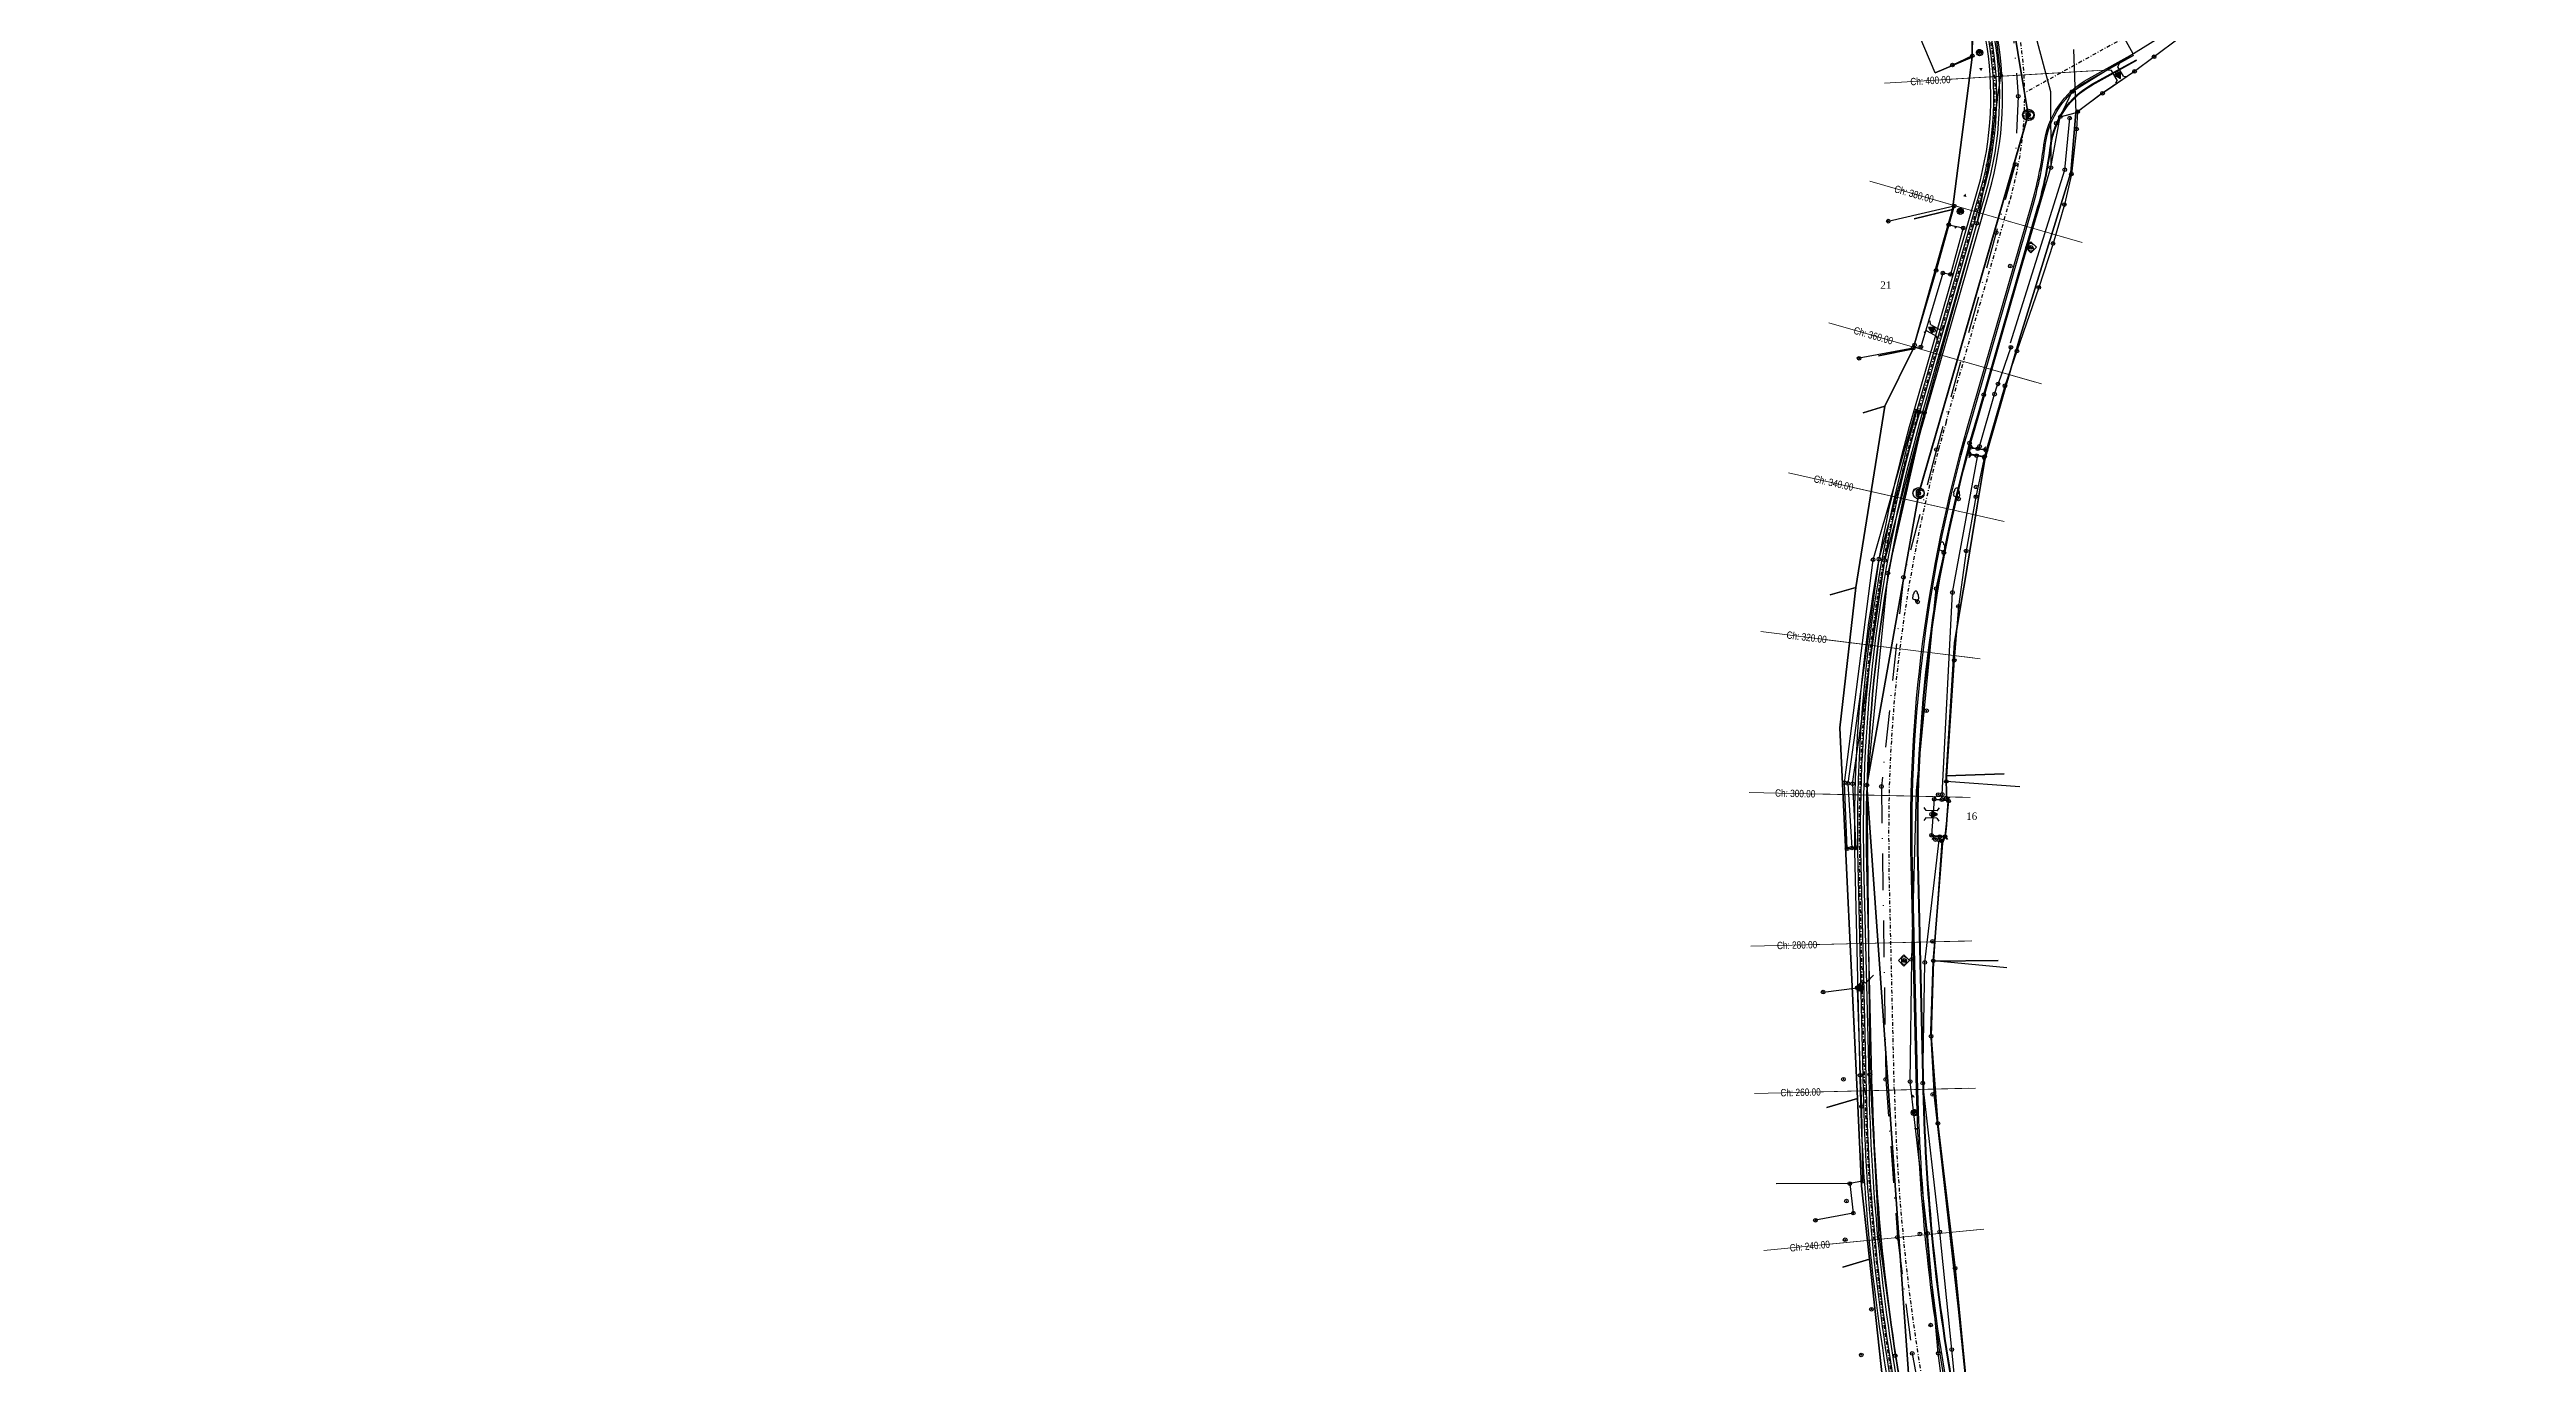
# Model space of a CAD drawing. Extents: x 0 to 459354, y 0 to 625322.
# Drawn here: x 458760 to 459096.3, y 624658.4 to 624836.8 of the extents above; entities that cross this region are included whole.
import ezdxf
from ezdxf.enums import TextEntityAlignment as Align

# ---------------------------------------------------------------- set-up
doc = ezdxf.new("R2010")
doc.units = 0
doc.header["$PDMODE"] = 32
doc.header["$PDSIZE"] = 0.5
doc.linetypes.add('DASHDOT', pattern=[1, 0.5, -0.25, 0, -0.25])
doc.linetypes.add('ZDASHDOT5x2', pattern=[9, 5, -2, 0, -2])
doc.layers.get('0').update_dxf_attribs({"color": 8})
for name, color, linetype in [('000_PXY', 8, 'Continuous'), ('02_ACCES_CURTE', 8, 'Continuous'), ('03_LINIE_ELECTRICA_AER', 8, 'Continuous'), ('03_ST_LUMINA_ELECTRICA', 7, 'Continuous'), ('05_CV_CANAL', 8, 'Continuous'), ('05_CV_GAZ_AER', 8, 'Continuous'), ('07_TREE_POM', 7, 'Continuous'), ('09_ApaAx', 8, 'RIGOLA'), ('ACCES', 221, 'Continuous'), ('Apa', 8, 'Continuous'), ('Ax proiectat', 12, 'DASHDOT'), ('B-mare', 11, 'Continuous'), ('B-mica', 11, 'Continuous'), ('Carosabil Pr', 12, 'Continuous'), ('DrumAx', 8, 'ZDASHDOT5x2'), ('DrumLateral', 8, 'Continuous'), ('Gard', 3, 'PLASA'), ('Gard Nou', 91, 'Continuous'), ('LIMITE', 1, 'Continuous'), ('PARCELE_ClipVS', 82, 'Continuous'), ('PLATFORMA', 1, 'Continuous'), ('PODET', 8, 'Continuous'), ('Sant-Pr', 161, 'Continuous'), ('Texte', 7, 'Continuous'), ('TOPO_CERC', 1, 'Continuous'), ('TOPO_POINTS', 7, 'Continuous'), ('TOPO_SYMBOL', 8, 'Continuous'), ('work', 6, 'Continuous')]:
    doc.layers.add(name, color=color, linetype=linetype)
for name, color, linetype, lineweight in [('02_PODET', 8, 'Continuous', 35), ('09_Canalizare', 2, 'CANAL', 35), ('Cross1', 171, 'Continuous', 35)]:
    doc.layers.add(name, color=color, linetype=linetype, lineweight=lineweight)
doc.layers.add('ARD-XLINES', color=2, linetype='Continuous', lineweight=0, plot=False)
doc.styles.add('Arial', font='arial.ttf', dxfattribs={"width": 0.8})
doc.styles.get("Standard").update_dxf_attribs({"font": 'arial.ttf'})
doc.styles.add('Times2', font='times.ttf', dxfattribs={"height": 2})
doc.linetypes.add('CANAL', pattern='A,3.5,-0.5,[4,GEOLAND.SHX,S=1,R=0,X=0,Y=0],-0.5,3.5,-2.5,3.5,-0.9,["C",Standard,S=1.5,R=0,X=-0.5,Y=-0.75],-0.9,3.5,-2.5', length=21.8)
doc.linetypes.add('FENCELINE3-ISO', pattern='A,8.89,[130,ltypeshp.shx,S=3.175,R=45,X=0,Y=0],0,[130,ltypeshp.shx,S=3.175,R=-45,X=0,Y=0],27.94', length=36.83)
doc.linetypes.add('PLASA', pattern='A,5,[2,GEOLAND.SHX,S=1,R=0,X=0,Y=0],0,5,[2,GEOLAND.SHX,S=1,R=180,X=0,Y=0],0', length=10)
doc.linetypes.add('RIGOLA', pattern='A,0.001,[6,GEOLAND.SHX,S=1,R=0,X=0,Y=0],-2', length=2.001)

# ---------------------------------------------------------------- blocks, each defined once
blk = doc.blocks.new('PctRad')
blk.add_point((0, 0))
blk = doc.blocks.new('LEB')
for points in [[(-0.85, 0, 0, 0, 0), (-5, 0, 0, 1, 0), (-4.18, 0, 0.25, 0.25, 0)], [(0.85, 0, 0, 0, 0), (5, 0, 0, 1, 0), (4.18, 0, 0.25, 0.25, 0)]]:
    blk.add_lwpolyline(points, format="xyseb")
for points in [[(0, 0), (-0.85, 0)], [(0, 0.1), (-0.84, 0.1)], [(0, 0.2), (-0.83, 0.2)], [(0, 0.3), (-0.8, 0.3)], [(-0.8, 0.29), (-0.8, -0.29)], [(0, 0.4), (-0.75, 0.4)], [(-0.7, 0.48), (-0.7, -0.48)], [(0, 0.5), (-0.69, 0.5)], [(-0.6, 0.6), (-0.6, -0.6)], [(0, 0.6), (-0.6, 0.6)], [(-0.5, 0.69), (-0.5, -0.69)], [(0, 0.7), (-0.48, 0.7)], [(-0.4, 0.75), (-0.4, -0.75)], [(-0.3, 0.8), (-0.3, -0.8)], [(0, 0.8), (-0.29, 0.8)], [(-0.2, 0.83), (-0.2, -0.83)], [(-0.1, 0.84), (-0.1, -0.84)], [(0, 0.85), (0, -0.85)], [(0, -0.1), (-0.84, -0.1)], [(0, -0.2), (-0.83, -0.2)], [(0, -0.3), (-0.8, -0.3)], [(0, -0.4), (-0.75, -0.4)], [(0, -0.5), (-0.69, -0.5)], [(0, -0.6), (-0.6, -0.6)], [(0, -0.7), (-0.48, -0.7)], [(0, -0.8), (-0.29, -0.8)]]:
    blk.add_lwpolyline(points)
blk.add_circle((0, 0), 0.85)
blk = doc.blocks.new('PODETA')
blk.add_hatch(color=256).paths.add_polyline_path([(0.4, 0.1), (0, 0.79), (-0.4, 0.1)])
for points in [[(-0.5, 0.75), (-0.9, 1.03)], [(-0.5, 0.75), (-0.5, -0.75)], [(-0.5, 0), (0.5, 0)], [(0.5, 0.75), (0.9, 1.03)], [(0.5, 0.75), (0.5, -0.75)], [(-0.5, -0.75), (-0.9, -1.03)], [(0.5, -0.75), (0.9, -1.03)]]:
    blk.add_lwpolyline(points)
blk.add_lwpolyline([(-0.4, 0.1), (0.4, 0.1), (0, 0.79)], close=True)
blk = doc.blocks.new('CVC')
blk.add_lwpolyline([(0.67, 0.67, 0.487825), (-0.66, 0.67), (-0.66, -0.66, 0.463596), (0.67, -0.7, 0.259718)], format="xyb")
blk.add_circle((0, 0), 1.5)
blk = doc.blocks.new('AERGAZ')
blk.add_lwpolyline([(0, -0.75), (0.75, 0), (0, 0.75), (-0.75, 0)], close=True)
blk.add_lwpolyline([(0.34, 0.33, 0.487825), (-0.33, 0.33), (-0.33, -0.33, 0.463596), (0.34, -0.35, 0.259718)], format="xyb")
blk.add_lwpolyline([(0.34, -0.35), (0.34, -0.07), (-0.02, -0.07)])
blk = doc.blocks.new('PODET')
for points in [[(-0.75, 0), (-1.03, -0.4)], [(-0.75, 0), (0.75, 0)], [(0.75, 0), (1.03, -0.4)]]:
    blk.add_lwpolyline(points)
blk = doc.blocks.new('POM')
blk.add_line((-0.5, 0), (0, 0))
for points in [[(-0.5, 0.54, -0.130249), (-1.21, 0.72, -0.39298), (-1.19, 1.41, -0.37007), (-1, 2.22, -0.339624), (-0.5, 3, -0.339624)], [(-0.5, 0.54, 0.130249), (0.21, 0.72, 0.39298), (0.19, 1.41, 0.37007), (0, 2.22, 0.339624), (-0.5, 3, 0.339624)]]:
    blk.add_lwpolyline(points, format="xyb")
blk.add_lwpolyline([(-0.5, 0), (-0.5, 0.54)])
blk = doc.blocks.new('STLEM')
for p, q in [((-0.63, 0.58), (0.83, 2.03)), ((0.83, 2.03), (1.54, 1.32)), ((1.54, 1.32), (3.66, 3.45))]:
    blk.add_line(p, q)
for points in [[(0, 0), (-0.85, 0)], [(0, 0.1), (-0.84, 0.1)], [(0, 0.2), (-0.83, 0.2)], [(0, 0.3), (-0.8, 0.3)], [(-0.8, 0.29), (-0.8, -0.29)], [(0, 0.4), (-0.75, 0.4)], [(-0.7, 0.48), (-0.7, -0.48)], [(0, 0.5), (-0.69, 0.5)], [(-0.6, 0.6), (-0.6, -0.6)], [(0, 0.6), (-0.6, 0.6)], [(-0.5, 0.69), (-0.5, -0.69)], [(0, 0.7), (-0.48, 0.7)], [(-0.4, 0.75), (-0.4, -0.75)], [(-0.3, 0.8), (-0.3, -0.8)], [(0, 0.8), (-0.29, 0.8)], [(-0.2, 0.83), (-0.2, -0.83)], [(-0.1, 0.84), (-0.1, -0.84)], [(0, 0.85), (0, -0.85)], [(0, 0.8), (0.29, 0.8)], [(0, 0.7), (0.48, 0.7)], [(0, 0.6), (0.6, 0.6)], [(0, 0.5), (0.69, 0.5)], [(0, 0.4), (0.75, 0.4)], [(0, 0.3), (0.8, 0.3)], [(0, 0.2), (0.83, 0.2)], [(0, 0.1), (0.84, 0.1)], [(0, 0), (0.85, 0)], [(0.1, 0.84), (0.1, -0.84)], [(0.2, 0.83), (0.2, -0.83)], [(0.3, 0.8), (0.3, -0.8)], [(0.4, 0.75), (0.4, -0.75)], [(0.5, 0.69), (0.5, -0.69)], [(0.6, 0.6), (0.6, -0.6)], [(0.7, 0.48), (0.7, -0.48)], [(0.8, 0.29), (0.8, -0.29)], [(0, -0.1), (-0.84, -0.1)], [(0, -0.2), (-0.83, -0.2)], [(0, -0.3), (-0.8, -0.3)], [(0, -0.4), (-0.75, -0.4)], [(0, -0.5), (-0.69, -0.5)], [(0, -0.6), (-0.6, -0.6)], [(0, -0.7), (-0.48, -0.7)], [(0, -0.8), (-0.29, -0.8)], [(0, -0.1), (0.84, -0.1)], [(0, -0.2), (0.83, -0.2)], [(0, -0.3), (0.8, -0.3)], [(0, -0.4), (0.75, -0.4)], [(0, -0.5), (0.69, -0.5)], [(0, -0.6), (0.6, -0.6)], [(0, -0.7), (0.48, -0.7)], [(0, -0.8), (0.29, -0.8)]]:
    blk.add_lwpolyline(points)
blk.add_circle((0, 0), 0.85)
blk.add_solid([(2.19, 2.4), (2.62, 1.97), (3.68, 3.46)])
blk = doc.blocks.new('PUNCTOPO')
at = {"layer": 'TOPO_CERC'}
blk.add_circle((0, 0), 0.25, dxfattribs=at)
at = {"layer": 'TOPO_SYMBOL'}
blk.add_point((0, 0), dxfattribs=at)
blk = doc.blocks.new('$CAMIN_CANAL')
blk.add_circle((0, 0), 1.5)
blk.add_text('C', height=2).set_placement((-0.64, -1.03))

msp = doc.modelspace()

# ---------------------------------------------------------------- linework, layer by layer
at = {"layer": '09_ApaAx', "linetype": 'Continuous'}
for points in [[(459026.244, 624796.931, 351.722), (459033.596, 624820.451, 351.87), (459034.266, 624827.463, 352.158)], [(459021.992, 624782.671, 351.55), (459022.031, 624782.883, 351.553), (459024.07, 624789.974, 351.679), (459024.424, 624791.106, 351.686)], [(459013.838, 624787.575, 352.765), (459008.366, 624767.569, 352.184), (459004.165, 624737.116, 351.781), (459004.689, 624728.35, 351.768)], [(459016.928, 624735.096, 350.838), (459016.966, 624735.624, 350.84), (459018.353, 624763.044, 351.246), (459021.766, 624781.455, 351.531)], [(459018.961, 624653.315, 349.975), (459018.256, 624660.241, 349.998), (459016.624, 624676.219, 350.332), (459014.326, 624696.428, 350.606), (459014.592, 624712.809, 350.718), (459016.529, 624729.424, 350.814), (459016.555, 624729.799, 350.816)]]:
    msp.add_polyline3d(points, dxfattribs=at)
at = {"layer": '09_Canalizare'}
msp.add_polyline3d([(458412.758, 625252.15, 360.219), (458494.912, 625210.561, 359.691), (458536.094, 625186.777, 359.783), (458584.022, 625170.175, 359.513), (458646.357, 625144.513, 359.27), (458770.124, 625072.277, 358.623), (458809.879, 625043.638, 358.163), (458868.313, 624990.057, 356.944), (458888.66, 624972.296, 356.813), (458918.01, 624948.764, 356.691), (458967.377, 624910.996, 355.31), (459005.081, 624876.348, 354.149), (459025.818, 624844.897, 353.334), (459028.629, 624827.889, 353.073), (459013.77, 624776.51, 352.479), (459006.738, 624736.883, 351.989), (459013.103, 624646.775, 350.696), (459041.95, 624549.155, 349.598), (459058.582, 624509.42, 349.445), (459079.9, 624466.879, 349.78), (459079.797, 624438.977, 349.784)], dxfattribs=at)
at = {"layer": 'ACCES'}
for points in [[(459043.08, 624833.804, 352.351), (459038.722, 624830.833, 352.362)], [(459017.849, 624812.984, 354.061), (459016.128, 624806.784, 353.993)], [(459027.1, 624795.818, 352.53), (459025.464, 624791.107, 352.541)], [(459022.909, 624782.331, 352.241), (459022.713, 624781.49, 352.236)], [(459017.829, 624734.729, 351.716), (459017.334, 624729.889, 351.698)], [(459005.808, 624697.498, 351.662), (459006.018, 624693.24, 351.697)], [(459004.413, 624682.779, 351.708), (459004.892, 624678.768, 351.472)]]:
    msp.add_polyline3d(points, dxfattribs=at)
at = {"layer": 'Apa'}
for p, q in [((459009.162, 624767.394, 352.6), (459014.553, 624787.476, 352.916)), ((459004.774, 624737.066, 352.127), (459009.162, 624767.394, 352.6)), ((459004.774, 624737.066, 352.127), (459005.215, 624728.346, 351.923))]:
    msp.add_line(p, q, dxfattribs=at)
for points in [[(459032.994, 624827.641, 352.891), (459035.186, 624828.223, 352.048)], [(459005.215, 624728.346, 351.923), (459004.049, 624728.244, 352.162), (459003.707, 624737.201, 352.28), (459007.569, 624767.498, 352.69), (459013.39, 624787.7, 352.924), (459014.553, 624787.476, 352.916)]]:
    msp.add_polyline3d(points, dxfattribs=at)
at = {"layer": 'ARD-XLINES', "lineweight": 0}
for p, q in [((459009.108, 624832.191), (459039.054, 624833.977)), ((459018.092, 624832.727), (459038.056, 624833.918)), ((459007.121, 624818.878), (459035.951, 624810.583)), ((459015.77, 624816.389), (459034.99, 624810.859)), ((459001.59, 624799.658), (459030.421, 624791.362)), ((459010.239, 624797.169), (459029.46, 624791.639)), ((458996.105, 624779.301), (459025.363, 624772.667)), ((459004.883, 624777.311), (459024.387, 624772.888)), ((458992.337, 624757.737), (459022.111, 624754.057)), ((459001.269, 624756.633), (459021.118, 624754.179)), ((458990.741, 624735.905), (459020.733, 624735.215)), ((458999.738, 624735.698), (459019.733, 624735.238)), ((458990.997, 624715.022), (459020.988, 624715.732)), ((458999.994, 624715.235), (459019.988, 624715.708)), ((458991.47, 624695.027), (459021.462, 624695.738)), ((459000.468, 624695.241), (459020.462, 624695.714)), ((458992.747, 624673.693), (459022.609, 624676.573)), ((459001.706, 624674.557), (459021.613, 624676.477))]:
    msp.add_line(p, q, dxfattribs=at)
at = {"layer": 'Ax proiectat'}
msp.add_line((459041.669, 624838.371), (459028.16, 624830.892), dxfattribs=at)
for points in [[(459087.728, 624449.142), (459064.94, 624499.558), (459047.145, 624540.106, -0.0305603), (459036.606, 624568.761), (459024.89, 624607.828, -0.025228), (459018.269, 624634.779), (459015.362, 624649.856, -0.0417203), (459010.466, 624695.406), (459009.739, 624726.134, -0.0761058), (459017.481, 624786.171), (459026.213, 624816.521, 0.233658), (459018.327, 624860.126)], [(459084.083, 624447.494), (459061.286, 624497.931), (459043.483, 624538.499, -0.0305603), (459032.774, 624567.612), (459021.059, 624606.679, -0.025228), (459014.341, 624634.021), (459011.434, 624649.099, -0.0417203), (459006.468, 624695.312), (459005.74, 624726.039, -0.0761058), (459013.636, 624787.277), (459022.369, 624817.627, 0.233658), (459015.114, 624857.743)]]:
    msp.add_lwpolyline(points, format="xyb", dxfattribs=at)
at = {"layer": 'B-mare'}
msp.add_lwpolyline([(459096.088, 624485.544), (459089.597, 624468.506, -0.6670386), (459082.583, 624468.294), (459067.864, 624500.86), (459050.076, 624541.392, -0.0305603), (459039.671, 624569.68), (459027.955, 624608.748, -0.025228), (459021.411, 624635.384), (459018.504, 624650.462, -0.0417203), (459013.665, 624695.482), (459012.938, 624726.209, -0.0761058), (459020.556, 624785.286), (459029.288, 624815.636, 0.0392301), (459030.959, 624823.802, -0.2399143), (459036.954, 624832.674), (459042.977, 624836.009)], format="xyb", dxfattribs=at)
at = {"layer": 'B-mica'}
for points in [[(459095.434, 624485.793), (459088.943, 624468.756, -0.6670386), (459083.221, 624468.583), (459068.503, 624501.145), (459050.717, 624541.674, -0.0305603), (459040.341, 624569.882), (459028.626, 624608.949, -0.025228), (459022.098, 624635.517), (459019.192, 624650.594, -0.0417203), (459014.365, 624695.499), (459013.638, 624726.226, -0.0761058), (459021.228, 624785.092), (459029.961, 624815.442, 0.0392301), (459031.653, 624823.716, -0.2399143), (459037.293, 624832.062), (459043.316, 624835.396)], [(459095.341, 624485.828), (459088.849, 624468.791, -0.6670386), (459083.312, 624468.624), (459068.594, 624501.186), (459050.808, 624541.714, -0.0305603), (459040.437, 624569.91), (459028.721, 624608.977, -0.025228), (459022.197, 624635.536), (459019.29, 624650.613, -0.0417203), (459014.465, 624695.501), (459013.738, 624726.228, -0.0761058), (459021.325, 624785.065), (459030.057, 624815.415, 0.0392301), (459031.753, 624823.704, -0.2399143), (459037.341, 624831.974), (459043.364, 624835.309)]]:
    msp.add_lwpolyline(points, format="xyb", dxfattribs=at)
at = {"layer": 'Carosabil Pr'}
for points in [[(459076.72, 624426.441), (459080.164, 624438.725, 0.1762641), (459078.357, 624462.59), (459062.2, 624498.338), (459044.398, 624538.901, -0.0305603), (459033.732, 624567.9), (459022.016, 624606.967, -0.025228), (459015.323, 624634.211), (459012.416, 624649.288, -0.0417203), (459007.467, 624695.335), (459006.74, 624726.063, -0.0761058), (459014.598, 624787), (459023.33, 624817.35, 0.233658), (459015.917, 624858.339)], [(459096.275, 624485.472), (459089.784, 624468.435, -0.6670386), (459082.401, 624468.212), (459067.681, 624500.779), (459049.892, 624541.312, -0.0305603), (459039.479, 624569.623), (459027.764, 624608.69, -0.025228), (459021.215, 624635.346), (459018.308, 624650.424, -0.0417203), (459013.466, 624695.477), (459012.738, 624726.205, -0.0761058), (459020.364, 624785.341), (459029.096, 624815.691, 0.0392301), (459030.76, 624823.827, -0.2399143), (459036.857, 624832.849), (459042.88, 624836.184)]]:
    msp.add_lwpolyline(points, format="xyb", dxfattribs=at)
at = {"layer": 'DrumAx'}
msp.add_polyline3d([(459026.303, 624842.64, 353.331), (459027.285, 624830.43, 353.139), (459026.872, 624821.189, 353.116), (459024.277, 624811.922, 353.156), (459016.186, 624782.448, 352.628), (459011.691, 624765.113, 352.255), (459008.701, 624736.7, 351.852), (459009.294, 624696.923, 351.274), (459010.886, 624675.49, 350.996), (459012.897, 624659.714, 350.802), (459015.196, 624646.967, 350.661), (459019.207, 624626.551, 350.245), (459027.928, 624594.048, 349.849), (459036.06, 624568.09, 349.635), (459040.124, 624554.351, 349.597), (459059.038, 624512.997, 349.409), (459067.862, 624491.787, 349.328), (459080.316, 624464.914, 349.859), (459082.42, 624460.049, 350.083)], dxfattribs=at)
at = {"layer": 'DrumLateral'}
for p, q in [((459023.648, 624843.852, 353.629), (459024.882, 624833.265, 353.273)), ((459029.507, 624839.196, 353.112), (459031.683, 624831.064, 352.969)), ((459024.882, 624833.265, 353.273), (459023.177, 624821.065, 353.248)), ((459031.683, 624831.064, 352.969), (459031.716, 624820.74, 352.798)), ((459023.177, 624821.065, 353.248), (459021.659, 624813.191, 353.273)), ((459021.659, 624813.191, 353.273), (459014.553, 624787.476, 352.916)), ((459014.553, 624787.476, 352.916), (459009.582, 624765.686, 352.431)), ((459009.582, 624765.686, 352.431), (459006.738, 624736.883, 351.989)), ((459006.738, 624736.883, 351.989), (459007.134, 624697.573, 351.465)), ((459007.134, 624697.573, 351.465), (459008.375, 624675.553, 351.204)), ((459008.375, 624675.553, 351.204), (459010.583, 624659.407, 350.954)), ((459010.583, 624659.407, 350.954), (459013.103, 624646.775, 350.696))]:
    msp.add_line(p, q, dxfattribs=at)
for points in [[(459013.468, 624736.132, 351.86), (459016.158, 624763.57, 352.037), (459020.671, 624783.336, 352.536), (459022.606, 624789.888, 352.691), (459031.716, 624820.74, 352.798), (459032.994, 624827.641, 352.891), (459034.603, 624831.057, 352.705), (459049.71, 624840.464, 352.03)], [(459024.855, 624618.32, 350.135), (459023.272, 624626.559, 350.089), (459020.148, 624638.889, 350.465), (459018.337, 624645.052, 350.635), (459017.317, 624652.934, 350.642), (459016.413, 624659.73, 350.89), (459014.976, 624676.007, 351.114), (459012.596, 624696.629, 351.366), (459012.821, 624713.21, 351.71), (459013.468, 624736.132, 351.86)]]:
    msp.add_polyline3d(points, dxfattribs=at)
at = {"layer": 'Gard'}
msp.add_line((459049.113, 624838.298, 352.04), (459045.722, 624835.793, 352.163), dxfattribs=at)
at = {"layer": 'Gard Nou', "linetype": 'FENCELINE3-ISO'}
for points in [[(459020.933, 624839.482, 354.126), (459021.047, 624835.938, 354.263), (459018.34, 624834.671, 354.44)], [(459045.722, 624835.793, 352.163), (459043.08, 624833.804, 352.351)], [(459038.722, 624830.833, 352.362), (459035.332, 624828.333, 352.251), (459035.203, 624825.972, 352.194), (459034.509, 624819.868, 352.195), (459033.542, 624815.716, 352.146), (459032.004, 624810.444, 352.09), (459030.072, 624804.475, 351.967), (459027.1, 624795.818, 352.53)], [(459009.644, 624813.467, 355.158), (459018.587, 624815.531, 354.183), (459017.849, 624812.984, 354.061)], [(459016.128, 624806.784, 353.993), (459013.014, 624796.226, 353.653), (459005.677, 624794.845, 354.412)], [(459025.464, 624791.107, 352.541), (459022.909, 624782.331, 352.241)], [(459022.713, 624781.49, 352.236), (459021.529, 624776.052, 351.814), (459020.212, 624768.693, 351.658), (459019.167, 624761.147, 351.494), (459018.587, 624753.836, 351.307), (459017.516, 624737.397, 351.018), (459017.514, 624735.115, 351.538), (459017.829, 624734.729, 351.716)], [(459017.334, 624729.889, 351.698), (459016.888, 624729.318, 351.549), (459015.759, 624713.043, 350.856), (459015.45, 624702.793, 350.859), (459016.371, 624690.949, 350.686), (459018.708, 624671.287, 350.457), (459020.285, 624655.059, 350.284), (459020.714, 624652.155, 350.352)], [(459000.787, 624708.786, 352.184), (459005.421, 624709.367, 352.051), (459005.808, 624697.498, 351.662)], [(459006.018, 624693.24, 351.697), (459006.155, 624683.097, 351.561), (459004.413, 624682.779, 351.708)], [(459004.892, 624678.768, 351.472), (458999.756, 624677.8, 351.753)]]:
    msp.add_polyline3d(points, dxfattribs=at)
at = {"layer": 'LIMITE'}
for points, elevation in [([(459027.488, 624736.651), (459017.516, 624737.397)], 351.018), ([(459025.713, 624712.081), (459015.759, 624713.043)], 350.856), ([(459004.413, 624682.779), (458994.413, 624682.744)], 351.708)]:
    msp.add_lwpolyline(points, dxfattribs=dict(at, elevation=elevation))
at = {"layer": 'PARCELE_ClipVS'}
msp.add_lwpolyline([(459021.022, 624835.751), (459015.99, 624833.6), (459010.523, 624846.567), (459001.487, 624859.684), (459006.593, 624862.8), (459007.883, 624861.183), (459013.531, 624854.105), (459019.664, 624844.843), (459020.305, 624843.152), (459021.082, 624839.009)], close=True, dxfattribs=at)
for points in [[(459009.078, 624654.178), (459007.095, 624672.527), (459006.018, 624682.488), (459005.454, 624694.316), (459003.051, 624744.686), (459005.225, 624763.74), (459009.164, 624788.356), (459013.016, 624796.135), (459017.001, 624810.294), (459018.337, 624815.039), (459021.022, 624835.751), (459021.082, 624839.009)], [(459015.99, 624833.6), (459021.022, 624835.751), (459018.337, 624815.039), (459013.135, 624813.78)], [(459034.791, 624836.779), (459034.985, 624831.766), (459035.105, 624828.195), (459034.436, 624820.083), (459027.475, 624797.492), (459023.109, 624782.35), (459022.758, 624781.058), (459021.723, 624774.834), (459020.009, 624764.526), (459019.673, 624762.505), (459018.623, 624756.189), (459017.508, 624738.13), (459017.535, 624735.355), (459017.765, 624734.646), (459017.519, 624730.964), (459017.373, 624729.903), (459017, 624729.011), (459016.668, 624724.865), (459015.801, 624714.027), (459015.717, 624712.978), (459015.402, 624703.453), (459015.903, 624694.512), (459019.171, 624665.732), (459020.528, 624652.535)], [(459025.366, 624738.422), (459017.508, 624738.13), (459018.623, 624756.189), (459019.673, 624762.505), (459020.009, 624764.526), (459021.723, 624774.834), (459022.758, 624781.058), (459023.109, 624782.35), (459027.475, 624797.492), (459034.436, 624820.083), (459035.105, 624828.195), (459038.467, 624830.724), (459039.459, 624831.366), (459042.806, 624833.646), (459043.551, 624834.194)], [(459013.135, 624813.78), (459018.337, 624815.039), (459017.001, 624810.294), (459013.016, 624796.135), (459008.322, 624795.16)], [(459008.322, 624795.16), (459013.016, 624796.135), (459009.164, 624788.356), (459006.237, 624787.441)], [(459006.237, 624787.441), (459009.164, 624788.356), (459005.225, 624763.74), (459001.745, 624762.742)], [(459001.745, 624762.742), (459005.225, 624763.74), (459003.051, 624744.686), (459005.454, 624694.316), (459001.297, 624693.117)], [(459024.562, 624713.093), (459015.717, 624712.978), (459015.801, 624714.027), (459016.668, 624724.865), (459017, 624729.011), (459017.373, 624729.903), (459017.519, 624730.964), (459017.765, 624734.646), (459017.535, 624735.355), (459017.508, 624738.13), (459025.366, 624738.422)], [(459031.435, 624639.693), (459023.102, 624639.272), (459021.871, 624645.979), (459021.699, 624646.918), (459020.834, 624650.921), (459020.57, 624652.131), (459020.528, 624652.535), (459019.171, 624665.732), (459015.903, 624694.512), (459015.402, 624703.453), (459015.717, 624712.978), (459024.562, 624713.093)], [(459001.297, 624693.117), (459005.454, 624694.316), (459006.018, 624682.488), (459007.095, 624672.527), (459003.47, 624671.441)], [(459003.47, 624671.441), (459007.095, 624672.527), (459009.078, 624654.178), (459009.876, 624648.136), (459009.881, 624648.098), (459005.936, 624647.433)]]:
    msp.add_lwpolyline(points, dxfattribs=at)
at = {"layer": 'PLATFORMA'}
for points in [[(459017.849, 624812.984, 354.061), (459019.799, 624812.549, 353.805), (459018.078, 624806.23, 353.767), (459017.051, 624806.415, 353.867), (459014.074, 624796.391, 353.705), (459013.014, 624796.226, 353.653)], [(459022.909, 624782.331, 352.241), (459020.791, 624782.749, 352.347), (459020.583, 624781.919, 352.337), (459022.713, 624781.49, 352.236)], [(459017.829, 624734.729, 351.716), (459015.886, 624734.969, 351.706), (459015.514, 624730.08, 351.589), (459017.334, 624729.889, 351.698)]]:
    msp.add_polyline3d(points, dxfattribs=at)
at = {"layer": 'PODET'}
msp.add_polyline3d([(459026.286, 624796.349, 352.296), (459024.538, 624791.362, 352.187)], dxfattribs=at)
at = {"layer": 'Sant-Pr'}
for points in [[(459075.179, 624426.873), (459078.624, 624439.157, 0.1762641), (459076.899, 624461.931), (459060.738, 624497.687), (459042.933, 624538.258, -0.0305603), (459032.2, 624567.44), (459020.484, 624606.507, -0.025228), (459013.752, 624633.908), (459010.845, 624648.985, -0.0417203), (459005.868, 624695.297), (459005.14, 624726.025, -0.0761058), (459013.06, 624787.443), (459021.792, 624817.793, 0.233658), (459014.632, 624857.386)], [(459075.564, 624426.765), (459079.009, 624439.049, 0.1762641), (459077.264, 624462.096), (459061.104, 624497.849), (459043.299, 624538.418, -0.0305603), (459032.583, 624567.555), (459020.867, 624606.622, -0.025228), (459014.145, 624633.983), (459011.238, 624649.061, -0.0417203), (459006.268, 624695.307), (459005.54, 624726.034, -0.0761058), (459013.444, 624787.332), (459022.177, 624817.682, 0.233658), (459014.953, 624857.624)], [(459075.949, 624426.657), (459079.394, 624438.941, 0.1762641), (459077.628, 624462.261), (459061.469, 624498.012), (459043.666, 624538.579, -0.0305603), (459032.966, 624567.67), (459021.25, 624606.737, -0.025228), (459014.538, 624634.059), (459011.631, 624649.137, -0.0417203), (459006.667, 624695.316), (459005.94, 624726.044, -0.0761058), (459013.829, 624787.221), (459022.561, 624817.571, 0.233658), (459015.275, 624857.862)], [(459076.335, 624426.549), (459079.779, 624438.833, 0.1762641), (459077.993, 624462.425), (459061.834, 624498.175), (459044.032, 624538.74, -0.0305603), (459033.349, 624567.785), (459021.633, 624606.852, -0.025228), (459014.93, 624634.135), (459012.024, 624649.212, -0.0417203), (459007.067, 624695.326), (459006.34, 624726.053, -0.0761058), (459014.213, 624787.111), (459022.946, 624817.461, 0.233658), (459015.596, 624858.101)]]:
    msp.add_lwpolyline(points, format="xyb", dxfattribs=at)
at = {"layer": 'work'}
for p, q in [((459042.88, 624836.184), (459040.458, 624840.558)), ((459014.598, 624787), (459023.33, 624817.35)), ((459007.467, 624695.335), (459006.74, 624726.063))]:
    msp.add_line(p, q, dxfattribs=at)
for centre, radius, start, end in [((459209.683, 624730.868), 203, 163.94793, 181.35654), ((459285.389, 624701.917), 278, 181.35654, 190.91259)]:
    msp.add_arc(centre, radius, start, end, dxfattribs=at)

# ---------------------------------------------------------------- block references
at = {"layer": '000_PXY', "xscale": 0.1, "yscale": 0.1, "zscale": 0.1}
for p in [(459022.039, 624836.341, 353.997), (459024.882, 624833.265, 353.273), (459040.761, 624833.533, 352.286), (459027.285, 624830.43, 353.139), (459034.603, 624831.057, 352.705), (459028.629, 624827.889, 353.073), (459032.44, 624826.772, 352.843), (459032.994, 624827.641, 352.891), (459034.266, 624827.463, 352.158), (459023.177, 624821.065, 353.248), (459026.872, 624821.189, 353.116), (459031.716, 624820.74, 352.798), (459033.596, 624820.451, 351.87), (459019.414, 624814.802, 353.847), (459021.659, 624813.191, 353.273), (459024.277, 624811.922, 353.156), (459028.585, 624809.943, 352.842), (459028.995, 624809.921, 352.773), (459026.194, 624807.373, 352.964), (459015.788, 624798.633, 353.41), (459013.201, 624796.631, 353.54), (459022.606, 624789.888, 352.691), (459024.07, 624789.974, 351.679), (459013.39, 624787.7, 352.924), (459013.838, 624787.575, 352.765), (459014.553, 624787.476, 352.916), (459016.186, 624782.448, 352.628), (459020.671, 624783.336, 352.536), (459021.632, 624781.627, 352.283), (459021.798, 624782.561, 352.287), (459022.031, 624782.883, 351.553), (459013.77, 624776.51, 352.479), (459019.18, 624775.755, 352.213), (459021.566, 624777.35, 351.876), (459017.188, 624768.44, 352.188), (459007.569, 624767.498, 352.69), (459008.366, 624767.569, 352.184), (459009.162, 624767.394, 352.6), (459009.582, 624765.686, 352.431), (459011.691, 624765.113, 352.255), (459013.628, 624761.774, 352.332), (459016.158, 624763.57, 352.037), (459018.353, 624763.044, 351.246), (459014.836, 624746.989, 351.994), (459003.707, 624737.201, 352.28), (459004.165, 624737.116, 351.781), (459004.774, 624737.066, 352.127), (459006.738, 624736.883, 351.989), (459008.701, 624736.7, 351.852), (459016.422, 624735.601, 351.553), (459016.893, 624734.9, 351.714), (459016.966, 624735.624, 350.84), (459015.523, 624732.925, 351.67), (459004.049, 624728.244, 352.162), (459004.689, 624728.35, 351.768), (459005.215, 624728.346, 351.923), (459016.046, 624729.484, 351.577), (459016.529, 624729.424, 350.814), (459016.644, 624729.893, 351.677), (459015.636, 624715.656, 350.787), (459011.769, 624713.073, 351.602), (459011.872, 624713.049, 351.606), (459012.821, 624713.21, 351.71), (459014.592, 624712.809, 350.718), (459005.782, 624709.348, 352.122), (459007.134, 624697.573, 351.465), (459003.542, 624696.948, 351.793), (459009.294, 624696.923, 351.274), (459012.596, 624696.629, 351.366), (459014.326, 624696.428, 350.606), (459015.675, 624694.886, 350.755), (459013.187, 624692.395, 351.349), (459003.955, 624680.407, 351.567), (459003.786, 624675.161, 351.455), (459008.375, 624675.553, 351.204), (459010.886, 624675.49, 350.996), (459013.927, 624675.938, 351.086), (459014.976, 624676.007, 351.114), (459016.624, 624676.219, 350.332), (459015.389, 624663.572, 351.032), (459005.96, 624659.506, 351.404), (459010.583, 624659.407, 350.954), (459012.897, 624659.714, 350.802), (459016.413, 624659.73, 350.89), (459018.256, 624660.241, 349.998)]:
    msp.add_blockref('PctRad', p, dxfattribs=at)
at = {"layer": '02_ACCES_CURTE'}
for p, rotation in [((459040.761, 624833.533, 352.286), 210.0357188432823), ((459015.788, 624798.633, 353.41), 60.8268518552788), ((459015.523, 624732.925, 351.67), 267.6579900397147)]:
    msp.add_blockref('PODETA', p, dxfattribs=dict(at, rotation=rotation))
at = {"layer": '02_PODET'}
for p, rotation in [((459021.798, 624782.561, 352.287), 172.5662693676561), ((459021.632, 624781.627, 352.283), 351.6499982029155), ((459016.893, 624734.9, 351.714), 176.2847862148683)]:
    msp.add_blockref('PODET', p, dxfattribs=dict(at, rotation=rotation))
msp.add_blockref('PODET', (459016.644, 624729.893, 351.677), dxfattribs=at)
at = {"layer": '03_LINIE_ELECTRICA_AER', "xscale": 0.5, "yscale": 0.5, "zscale": 0.5}
for p, rotation in [((459022.039, 624836.341, 353.997), 274.6343130892666), ((459019.414, 624814.802, 353.847), 253.2073231657766), ((459013.187, 624692.395, 351.349), 274.8881547316516)]:
    msp.add_blockref('LEB', p, dxfattribs=dict(at, rotation=rotation))
at = {"layer": '03_ST_LUMINA_ELECTRICA', "xscale": 0.5, "yscale": 0.5, "zscale": 0.5}
msp.add_blockref('STLEM', (459005.782, 624709.348, 352.122), dxfattribs=at)
at = {"layer": '05_CV_CANAL', "xscale": 0.5, "yscale": 0.5, "zscale": 0.5}
for p in [(459028.629, 624827.889, 353.073), (459013.77, 624776.51, 352.479)]:
    msp.add_blockref('CVC', p, dxfattribs=at)
at = {"layer": '05_CV_GAZ_AER'}
for p in [(459028.995, 624809.921, 352.773), (459011.769, 624713.073, 351.602)]:
    msp.add_blockref('AERGAZ', p, dxfattribs=at)
at = {"layer": '07_TREE_POM', "xscale": 0.5, "yscale": 0.5, "zscale": 0.5}
for p in [(459019.18, 624775.755, 352.213), (459017.188, 624768.44, 352.188), (459013.628, 624761.774, 352.332)]:
    msp.add_blockref('POM', p, dxfattribs=at)
at = {"layer": 'TOPO_POINTS', "xscale": 0.25, "yscale": 0.25, "zscale": 0.25}
for p in [(459021.047, 624835.938, 354.263), (459045.722, 624835.793, 352.163), (459018.34, 624834.671, 354.44), (459043.08, 624833.804, 352.351), (459038.722, 624830.833, 352.362), (459028.684, 624827.907, 353.079), (459028.693, 624827.866, 353.072), (459035.203, 624825.972, 352.194), (459035.332, 624828.333, 352.251), (459034.509, 624819.868, 352.195), (459018.587, 624815.531, 354.183), (459033.542, 624815.716, 352.146), (459009.644, 624813.467, 355.158), (459017.849, 624812.984, 354.061), (459019.799, 624812.549, 353.805), (459032.004, 624810.444, 352.09), (459016.128, 624806.784, 353.993), (459017.051, 624806.415, 353.867), (459018.078, 624806.23, 353.767), (459030.072, 624804.475, 351.967), (459013.014, 624796.226, 353.653), (459014.074, 624796.391, 353.705), (459026.286, 624796.349, 352.296), (459027.1, 624795.818, 352.53), (459005.677, 624794.845, 354.412), (459024.538, 624791.362, 352.187), (459025.464, 624791.107, 352.541), (459020.583, 624781.919, 352.337), (459020.791, 624782.749, 352.347), (459022.909, 624782.331, 352.241), (459022.713, 624781.49, 352.236), (459013.744, 624776.535, 352.491), (459021.529, 624776.052, 351.814), (459020.212, 624768.693, 351.658), (459019.167, 624761.147, 351.494), (459018.587, 624753.836, 351.307), (459015.886, 624734.969, 351.706), (459017.514, 624735.115, 351.538), (459017.516, 624737.397, 351.018), (459017.829, 624734.729, 351.716), (459015.514, 624730.08, 351.589), (459016.888, 624729.318, 351.549), (459017.334, 624729.889, 351.698), (459015.759, 624713.043, 350.856), (459000.787, 624708.786, 352.184), (459005.421, 624709.367, 352.051), (459015.45, 624702.793, 350.859), (459005.808, 624697.498, 351.662), (459006.018, 624693.24, 351.697), (459016.371, 624690.949, 350.686), (459004.413, 624682.779, 351.708), (459006.155, 624683.097, 351.561), (458999.756, 624677.8, 351.753), (459004.892, 624678.768, 351.472), (459018.708, 624671.287, 350.457), (459007.357, 624665.724, 351.261)]:
    msp.add_blockref('PUNCTOPO', p, dxfattribs=at)
at = {"layer": 'TOPO_SYMBOL', "xscale": 0.5, "yscale": 0.5, "zscale": 0.5}
for p in [(459028.684, 624827.907, 353.079), (459028.693, 624827.866, 353.072), (459013.744, 624776.535, 352.491)]:
    msp.add_blockref('$CAMIN_CANAL', p, dxfattribs=at)

# ---------------------------------------------------------------- texts
at = {"layer": 'Cross1', "style": 'Arial', "width": 0.8}
for s, rotation, p in [('Ch: 400.00', 3.41254, (459018.092, 624832.727)), ('Ch: 380.00', 343.94793, (459015.77, 624816.389)), ('Ch: 360.00', 343.94793, (459010.239, 624797.169)), ('Ch: 340.00', 347.2231, (459004.883, 624777.311)), ('Ch: 320.00', 352.95268, (459001.269, 624756.633)), ('Ch: 300.00', 358.68226, (458999.738, 624735.698)), ('Ch: 280.00', 1.35654, (458999.994, 624715.235)), ('Ch: 260.00', 1.35654, (459000.468, 624695.241)), ('Ch: 240.00', 5.50873, (459001.706, 624674.557))]:
    msp.add_text(s, height=1, rotation=rotation, dxfattribs=at).set_placement(p, align=Align.MIDDLE_RIGHT)
at = {"layer": 'Texte', "style": 'Times2'}
for s, p in [('21', (459008.55, 624804.285)), ('16', (459020.204, 624732.167))]:
    msp.add_text(s, height=1, dxfattribs=at).set_placement(p)

doc.saveas('drawing.dxf')
